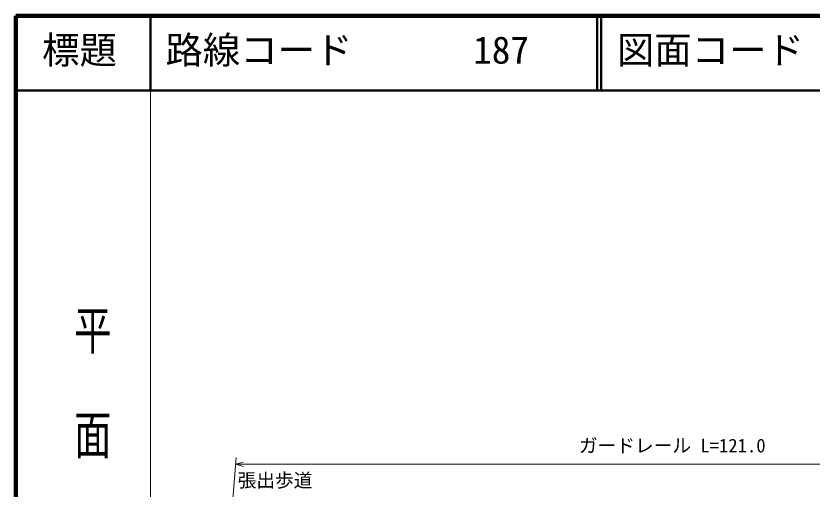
# Model space of a CAD drawing. Units: millimetres, scale not verified. Extents: x 40000 to 680000, y 20000 to 380000.
# Drawn here: x 40000 to 146479, y 316646 to 380000 of the extents above; entities that cross this region are included whole.
import ezdxf
from ezdxf.enums import TextEntityAlignment as Align

# ---------------------------------------------------------------- set-up
doc = ezdxf.new("R2010")
doc.units = ezdxf.units.MM
doc.header["$LTSCALE"] = 1000
for name, color, linetype, lineweight in [('M-BMK-HTXT', 7, 'Continuous', 13), ('M-BMK-LINE', 2, 'Continuous', 13), ('M-SUV', 7, 'Continuous', 13), ('M-TTL', 2, 'Continuous', 140), ('M-TTL-LINE', 7, 'Continuous', 50), ('M-TTL-TXT', 7, 'Continuous', 13)]:
    doc.layers.add(name, color=color, linetype=linetype, lineweight=lineweight)
doc.styles.add('@ＭＳ ゴシック', font='')
doc.styles.add('ＭＳ ゴシック', font='')
doc.styles.get('@ＭＳ ゴシック').set_extended_font_data('@MS Gothic')
doc.styles.get('ＭＳ ゴシック').set_extended_font_data('MS Gothic')

msp = doc.modelspace()

# ---------------------------------------------------------------- linework, layer by layer
at = {"layer": 'M-BMK-HTXT'}
for p, q in [((69391, 319977), (70391, 320262)), ((70391, 319689), (69391, 319977)), ((69391, 319977), (77129, 319977)), ((77129, 319977), (117130, 319977)), ((117130, 319977), (190004, 319977))]:
    msp.add_line(p, q, dxfattribs=at)
at = {"layer": 'M-BMK-LINE'}
msp.add_line((69462, 320874), (67417, 294989), dxfattribs=at)
at = {"layer": 'M-SUV'}
msp.add_line((58000, 370000), (58000, 20000), dxfattribs=at)
at = {"layer": 'M-TTL'}
for p, q in [((40000, 380000), (40000, 20000)), ((680000, 380000), (40000, 380000))]:
    msp.add_line(p, q, dxfattribs=at)
at = {"layer": 'M-TTL-LINE'}
for p, q in [((58000, 380000), (58000, 370000)), ((117750, 380000), (117750, 370000)), ((118250, 380000), (118250, 370000)), ((40000, 370000), (680000, 370000))]:
    msp.add_line(p, q, dxfattribs=at)

# ---------------------------------------------------------------- texts
at = {"layer": 'M-BMK-HTXT', "style": 'ＭＳ ゴシック'}
for s, p in [('ガードレール L=121.0', (115289, 321006)), ('張出歩道', (69659, 316352))]:
    msp.add_text(s, height=1833, dxfattribs=at).set_placement(p, align=Align.BOTTOM_LEFT)
at = {"layer": 'M-SUV', "style": '@ＭＳ ゴシック', "width": 1.4}
msp.add_text('平  面  図', height=3666, rotation=270, dxfattribs=at).set_placement((47277, 341475), align=Align.BOTTOM_LEFT)
at = {"layer": 'M-TTL-TXT', "style": 'ＭＳ ゴシック'}
for s, p in [('標題', (43500, 372500)), ('路線コード', (60000, 372500)), ('187', (101142, 372500)), ('図面コード', (120380, 372500))]:
    msp.add_text(s, height=3666, dxfattribs=at).set_placement(p, align=Align.BOTTOM_LEFT)

doc.saveas('drawing.dxf')
